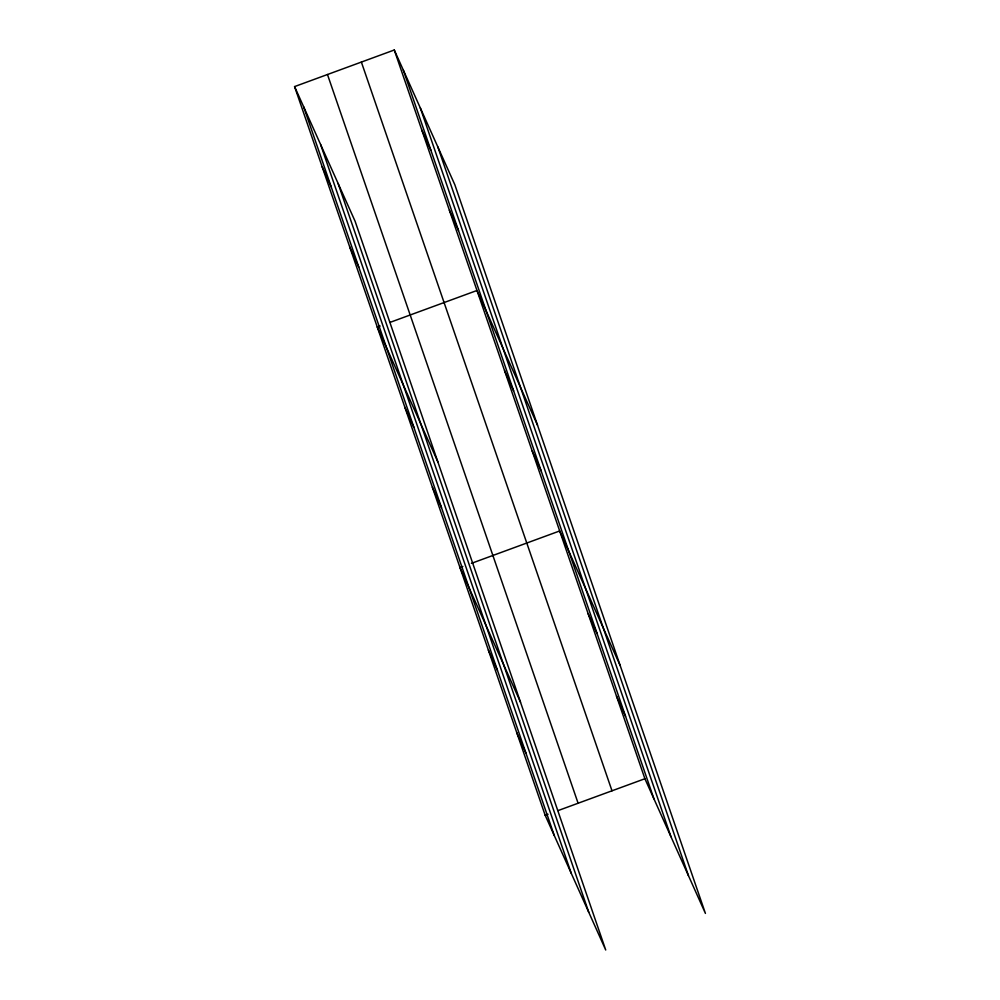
<?xml version="1.0" encoding="UTF-8"?>
<svg xmlns="http://www.w3.org/2000/svg" width="1000" height="1000" viewBox="0 0 1000 1000"><rect width="100%" height="100%" fill="white"/><g stroke="black" fill="none" stroke-linecap="round" stroke-linejoin="round"><path stroke-width="1.5" d="M294.575 86.587L355.1 221.262L605.725 950L545.188 815.312L294.575 86.587L394.275 50L454.812 184.688L705.425 913.413L644.9 778.737L394.275 50M380.138 326.012L377.275 327.062L437.8 461.75M390.15 322.337L476.987 290.487L537.513 425.163M462.837 566.5L459.975 567.55L520.513 702.225M471.425 563.35L559.688 530.962L620.212 665.65M545.188 815.312L548.05 814.262M558.062 810.588L644.9 778.737M421.85 130.162L430.9 150.312M449.412 210.325L458.475 230.463M504.55 370.637L513.6 390.788M532.125 450.8L541.175 470.95M588.088 613.55L597.15 633.7M616.5 696.137L625.55 716.287M322.137 166.737L331.188 186.887M349.712 246.9L358.762 267.05M404.85 407.225L413.9 427.375M432.413 487.388L441.463 507.525M488.387 650.138L497.438 670.275M516.788 732.725L525.837 752.875M437.825 146.888L688.438 875.625M420.325 107.95L670.938 836.675M403.338 70.15L653.95 798.875M361.375 62.075L612 790.8M327.475 74.513L578.1 803.238M338.113 183.475L588.737 912.2M320.613 144.525L571.237 873.263M303.625 106.725L554.25 835.462"/></g></svg>
